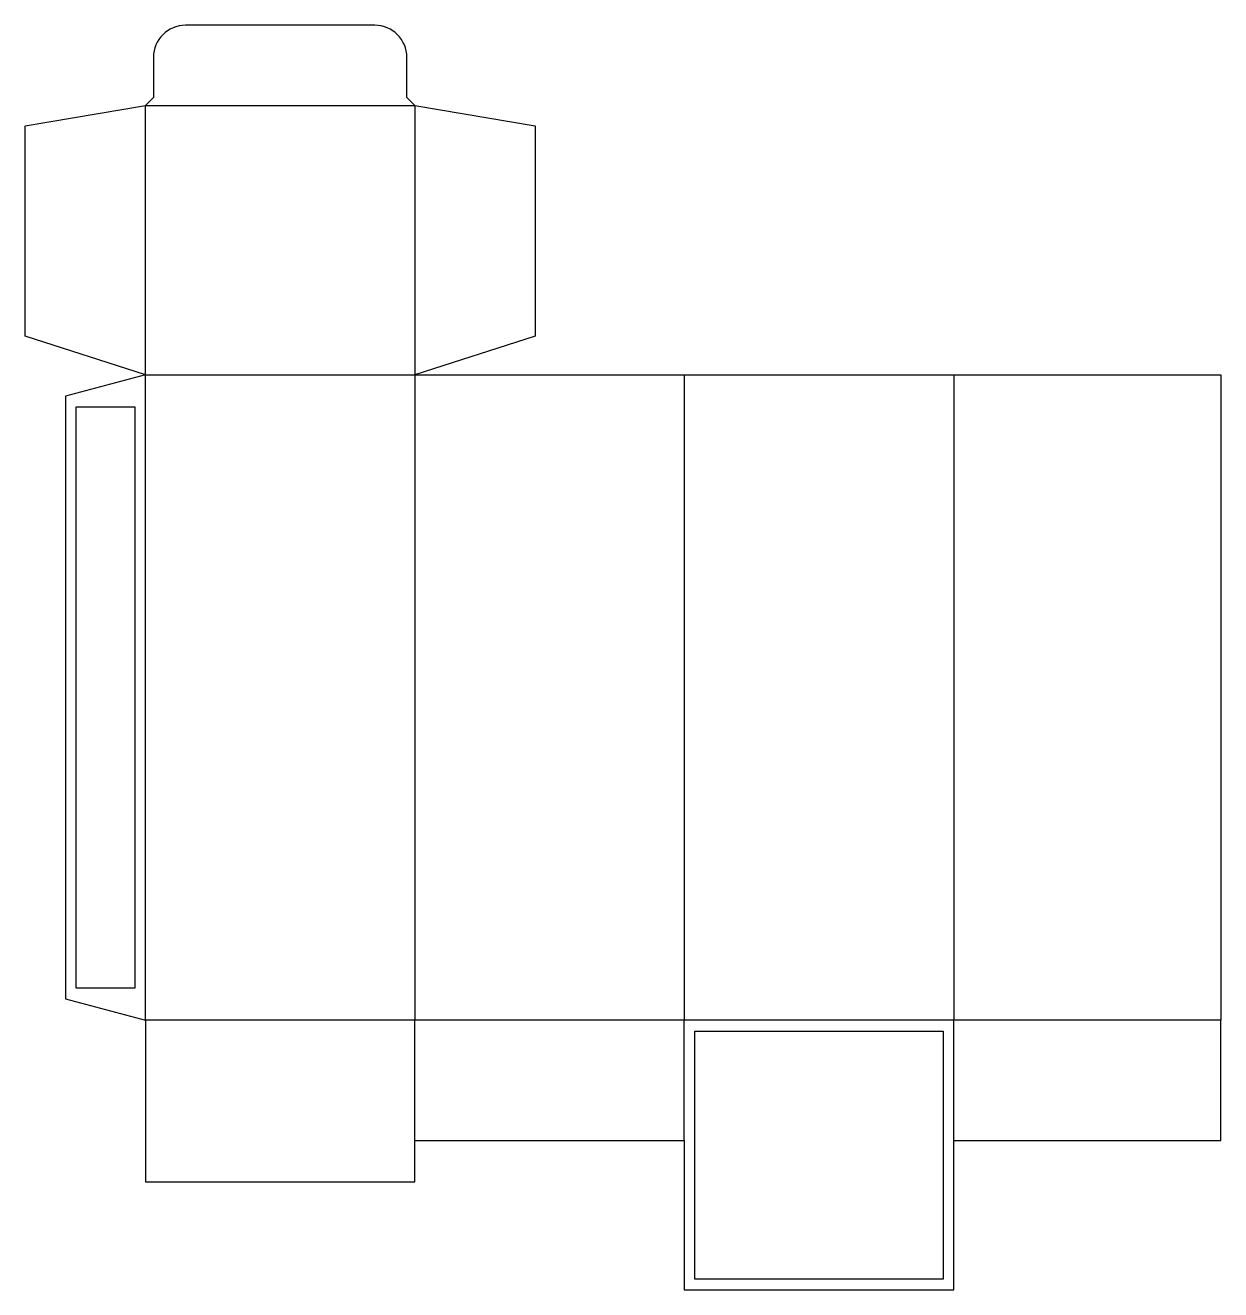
# Model space of a CAD drawing. Header units: millimetres. Extents: x 0 to 224, y 0 to 237.
import ezdxf

# ---------------------------------------------------------------- set-up
doc = ezdxf.new("R2010")
doc.units = ezdxf.units.MM
for name, color, linetype in [('CREASE', 5, 'CONTINUOUS'), ('CUT', 1, 'CONTINUOUS'), ('GLUE', 2, 'CONTINUOUS')]:
    doc.layers.add(name, color=color, linetype=linetype)

msp = doc.modelspace()

# ---------------------------------------------------------------- linework, layer by layer
at = {"layer": 'CREASE'}
for p, q in [((22.5, 171.35), (22.5, 221.8)), ((22.5, 221.8), (72.95, 221.8)), ((72.95, 221.8), (72.95, 171.35)), ((22.5, 50.45), (22.5, 171.35)), ((22.5, 171.35), (72.95, 171.35)), ((72.95, 171.35), (72.95, 50.45)), ((123.4, 171.35), (123.4, 50.45)), ((173.85, 171.35), (173.85, 50.45)), ((72.95, 50.45), (22.5, 50.45)), ((123.4, 50.45), (72.95, 50.45)), ((173.85, 50.45), (123.4, 50.45)), ((223.85, 50.45), (173.85, 50.45))]:
    msp.add_line(p, q, dxfattribs=at)
at = {"layer": 'CUT'}
for p, q in [((65.45, 236.8), (30, 236.8)), ((24, 230.8), (24, 223.3)), ((71.45, 223.3), (71.45, 230.8)), ((24, 223.3), (22.5, 221.8)), ((72.95, 221.8), (71.45, 223.3)), ((0, 217.975), (22.5, 221.8)), ((72.95, 221.8), (95.45, 217.975)), ((0, 178.55), (0, 217.975)), ((95.45, 217.975), (95.45, 178.55)), ((22.5, 171.35), (0, 178.55)), ((95.45, 178.55), (72.95, 171.35)), ((22.5, 171.35), (7.5, 167.331)), ((72.95, 171.35), (123.4, 171.35)), ((123.4, 171.35), (173.85, 171.35)), ((173.85, 171.35), (223.85, 171.35)), ((223.85, 171.35), (223.85, 50.45)), ((7.5, 167.331), (7.5, 54.469)), ((7.5, 54.469), (22.5, 50.45)), ((22.5, 50.45), (22.5, 20.18)), ((72.95, 27.95), (72.95, 50.45)), ((123.4, 27.95), (123.4, 50.45)), ((173.85, 27.95), (173.85, 50.45)), ((223.85, 27.95), (223.85, 50.45)), ((72.95, 20.18), (72.95, 27.95)), ((72.95, 27.95), (123.4, 27.95)), ((123.4, 27.95), (123.4, 0)), ((173.85, 0), (173.85, 27.95)), ((173.85, 27.95), (223.85, 27.95)), ((22.5, 20.18), (72.95, 20.18)), ((123.4, 0), (173.85, 0))]:
    msp.add_line(p, q, dxfattribs=at)
for centre, start, end in [((30, 230.8), 90, 180), ((65.45, 230.8), 0, 90)]:
    msp.add_arc(centre, 6, start, end, dxfattribs=at)
at = {"layer": 'GLUE'}
for p, q in [((9.5, 165.331), (20.5, 165.331)), ((9.5, 56.469), (9.5, 165.331)), ((20.5, 165.331), (20.5, 56.469)), ((20.5, 56.469), (9.5, 56.469)), ((125.4, 48.45), (171.85, 48.45)), ((125.4, 2), (125.4, 48.45)), ((171.85, 48.45), (171.85, 2)), ((171.85, 2), (125.4, 2))]:
    msp.add_line(p, q, dxfattribs=at)

doc.saveas('drawing.dxf')
